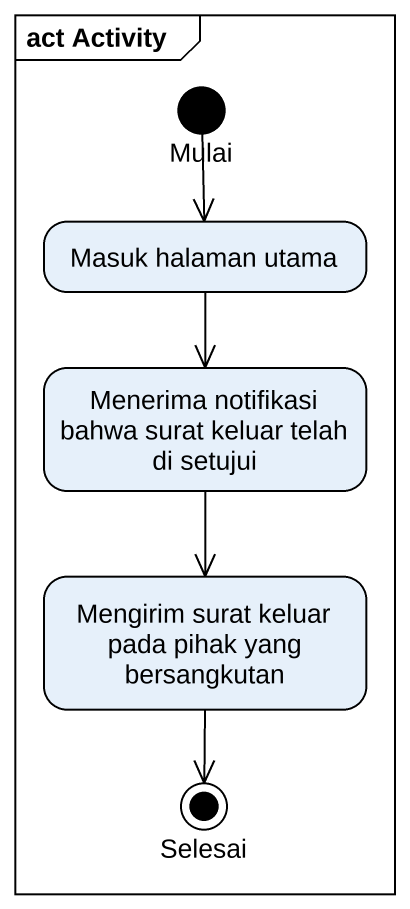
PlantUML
@startuml
mainframe act Activity
hide empty description
state Mulai <<start>>
state "Masuk halaman utama" as Masuk_halaman_utama
state "Menerima notifikasi bahwa surat keluar telah di setujui" as Menerima_notifikasi_bahwa
state "Mengirim surat keluar pada pihak yang bersangkutan" as Mengirim_surat_keluar_pada
state Selesai <<end>>
Mulai --> Masuk_halaman_utama
Masuk_halaman_utama --> Menerima_notifikasi_bahwa
Menerima_notifikasi_bahwa --> Mengirim_surat_keluar_pada
Mengirim_surat_keluar_pada --> Selesai
@enduml
